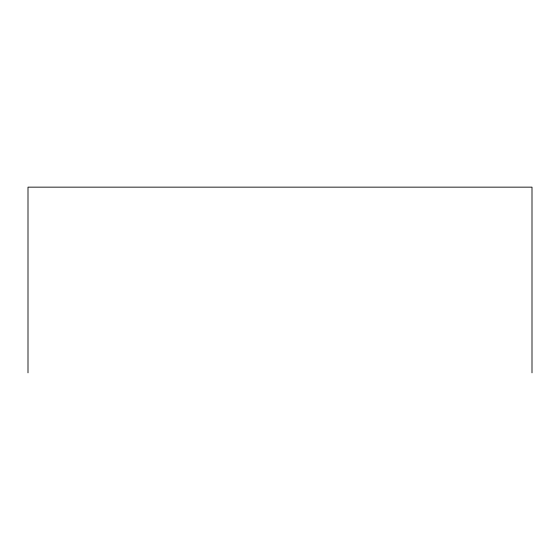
<?xml version="1.0" encoding="UTF-8"?>
<svg xmlns="http://www.w3.org/2000/svg" width="560" height="560" viewBox="0 0 560 560"><rect width="100%" height="100%" fill="white"/><g stroke="black" fill="none" stroke-linecap="round" stroke-linejoin="round"><path stroke-width="0.84" d="M532 372.848L532 187.152L28 187.152L28 372.848"/></g></svg>
